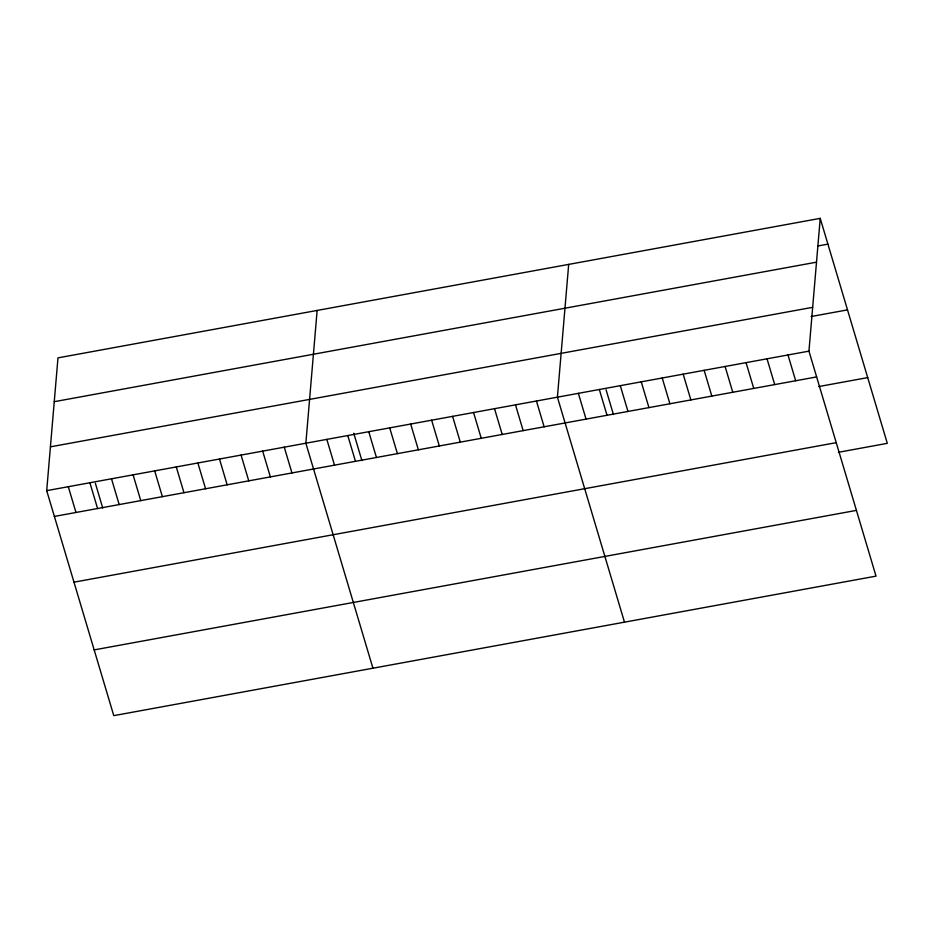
<?xml version="1.0" encoding="UTF-8"?>
<svg xmlns="http://www.w3.org/2000/svg" width="934" height="934" viewBox="0 0 934 934"><rect width="100%" height="100%" fill="white"/><g stroke="black" fill="none" stroke-linecap="round" stroke-linejoin="round"><path stroke-width="1.4" d="M820.227 218.358L808.949 351.137L876.022 576.126L113.773 715.642L46.7 490.654L57.978 357.874L820.227 218.358L887.3 443.346L838.393 452.301M317.14 310.438L305.862 443.218L372.935 668.207M568.689 264.392L557.411 397.172L624.484 622.172M818.126 245.922L827.909 244.136M54.254 401.69L816.503 262.174M50.424 446.837L812.673 307.321M811.179 316.521L847.512 309.878M46.7 490.654L808.949 351.137M54.382 516.432L816.631 376.916M818.791 386.559L867.698 377.605M73.984 582.174L836.234 442.658M94.171 649.901L856.42 510.384M787.992 354.978L795.675 380.757M767.024 358.808L774.706 384.586M746.068 362.649L753.75 388.427M725.099 366.478L732.781 392.257M704.143 370.319L711.825 396.098M683.174 374.16L690.868 399.939M662.218 377.99L669.9 403.768M641.249 381.831L648.943 407.609M620.293 385.672L627.975 411.45M606.061 389.782L613.44 414.533M599.336 389.501L607.018 415.28M578.368 393.342L586.05 419.121M536.443 401.013L544.125 426.791M515.486 404.854L523.168 430.632M494.518 408.683L502.212 434.462M473.561 412.524L481.243 438.303M452.593 416.366L460.287 442.144M431.636 420.195L439.319 445.973M410.68 424.036L418.362 449.814M389.712 427.865L397.394 453.644M368.755 431.706L376.437 457.485M353.741 433.213L361.902 460.567M347.787 435.548L355.469 461.326M326.83 439.377L334.512 465.155M284.263 447.164L291.957 472.943M262.676 451.122L270.358 476.9M241.077 455.08L248.759 480.858M219.478 459.026L227.16 484.804M197.88 462.984L205.562 488.762M176.281 466.93L183.963 492.708M154.682 470.888L162.376 496.666M133.083 474.846L140.777 500.624M111.496 478.792L119.178 504.57M95.361 483.252L102.728 508.003M89.897 482.75L97.58 508.528M68.299 486.696L75.981 512.474"/></g></svg>
